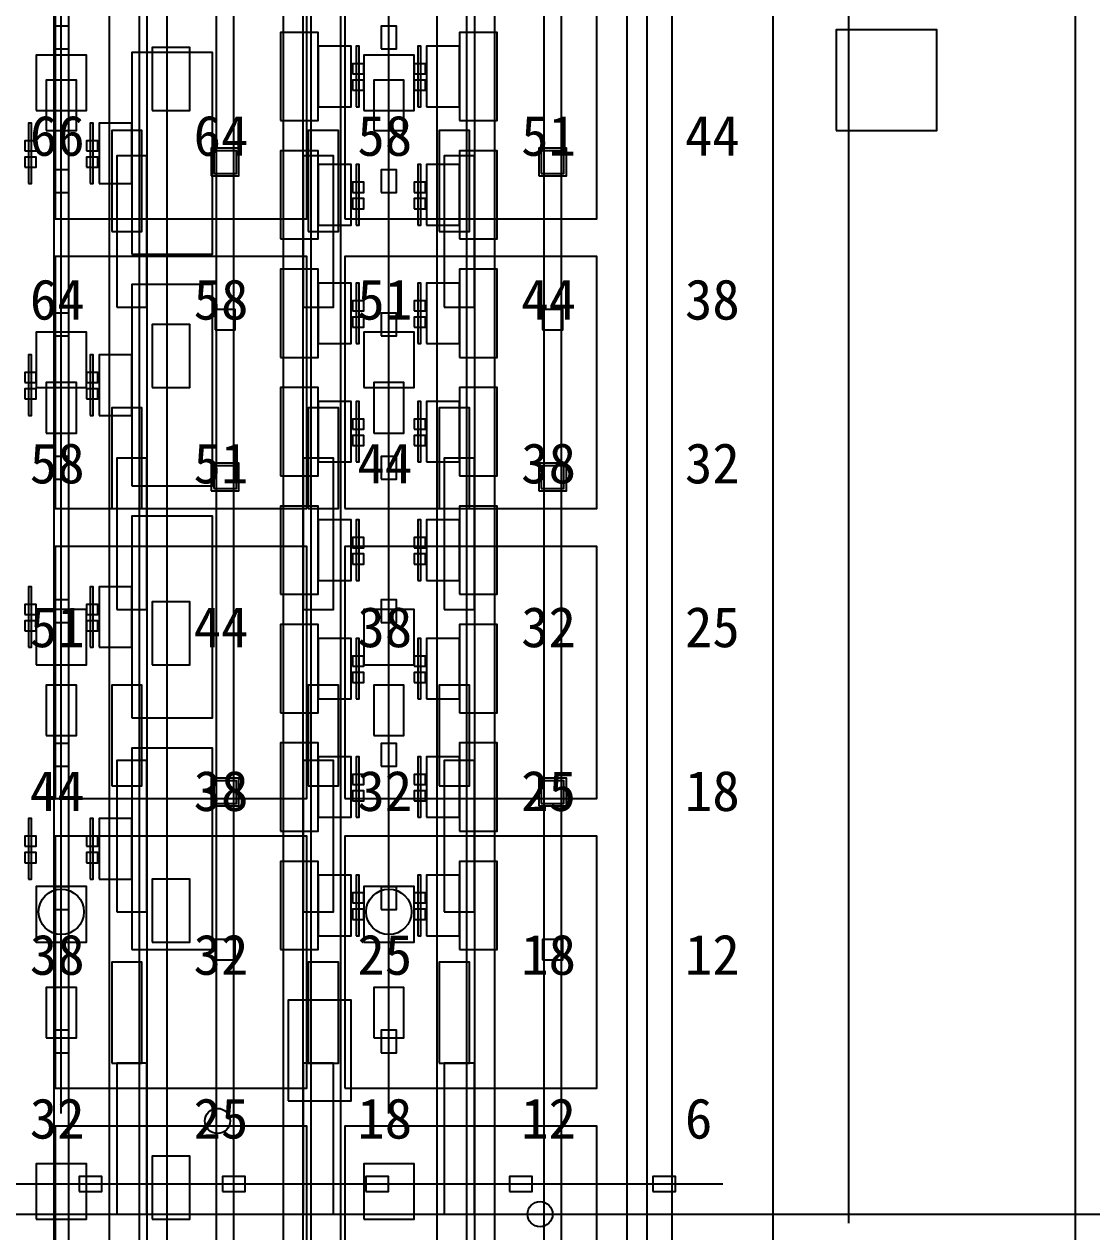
# Model space of a CAD drawing. Header units: metres. Extents: x -1640 to 1560, y -268 to 2338.
# Drawn here: x -87.22 to -44.85, y 1645.3 to 1693.22 of the extents above; entities that cross this region are included whole.
import ezdxf

# ---------------------------------------------------------------- set-up
doc = ezdxf.new("R2010")
doc.units = ezdxf.units.M
for name, color, linetype in [('1F_CHL', 4, 'Continuous'), ('1F_EHS_EXTINGUISHER_HYDRANT_CABINET_CONCEPT', 1, 'Continuous'), ('1F_PUMP', 2, 'Continuous'), ('1F_SCR', 3, 'Continuous'), ('1F_STRUCT_COLUMN', 8, 'Continuous'), ('1F_ZONE', 3, 'Continuous'), ('2F_CSF_LATERAL_RACK_CONCEPT', 9, 'Continuous'), ('2F_RFG', 5, 'Continuous'), ('2F_STRUCT_COLUMN', 8, 'Continuous'), ('2F_VMB', 6, 'Continuous'), ('2F_ZONE', 3, 'Continuous'), ('3F_CLEANROOM_OVERHEAD_PIPE_DUCT_CONCEPT', 9, 'Continuous'), ('3F_EHS_EGRESS_DIST_M', 2, 'Continuous'), ('3F_EHS_EXTINGUISHER_HYDRANT_CABINET_CONCEPT', 1, 'Continuous'), ('3F_EHS_GAS_DETECTOR', 6, 'Continuous'), ('3F_FOUP', 5, 'Continuous'), ('3F_IMP', 1, 'Continuous'), ('3F_METRO', 2, 'Continuous'), ('3F_OHT', 9, 'Continuous'), ('3F_OHTV', 1, 'Continuous'), ('3F_STK', 3, 'Continuous'), ('3F_STRUCT_COLUMN', 8, 'Continuous'), ('3F_TBAR', 6, 'Continuous'), ('3F_ZONE', 3, 'Continuous'), ('4F_FFU', 1, 'Continuous'), ('4F_STRUCT_PLENUM_TRUSS_CONCEPT', 9, 'Continuous'), ('4F_ZONE', 3, 'Continuous'), ('5F_CHL', 4, 'Continuous'), ('5F_EHS_EXTINGUISHER_HYDRANT_CABINET_CONCEPT', 1, 'Continuous'), ('5F_PUMP', 2, 'Continuous'), ('5F_SCR', 3, 'Continuous'), ('5F_STRUCT_COLUMN', 8, 'Continuous'), ('5F_ZONE', 3, 'Continuous'), ('6F_CSF_LATERAL_RACK_CONCEPT', 9, 'Continuous'), ('6F_RFG', 5, 'Continuous'), ('6F_STRUCT_COLUMN', 8, 'Continuous'), ('6F_VMB', 6, 'Continuous'), ('6F_ZONE', 3, 'Continuous'), ('7F_CLEANROOM_OVERHEAD_PIPE_DUCT_CONCEPT', 9, 'Continuous'), ('7F_EHS_EGRESS_DIST_M', 2, 'Continuous'), ('7F_EHS_EXTINGUISHER_HYDRANT_CABINET_CONCEPT', 1, 'Continuous'), ('7F_EHS_GAS_DETECTOR', 6, 'Continuous'), ('7F_FOUP', 5, 'Continuous'), ('7F_IMP', 1, 'Continuous'), ('7F_METRO', 2, 'Continuous'), ('7F_OHT', 9, 'Continuous'), ('7F_OHTV', 1, 'Continuous'), ('7F_STK', 3, 'Continuous'), ('7F_STRUCT_COLUMN', 8, 'Continuous'), ('7F_TBAR', 6, 'Continuous'), ('7F_ZONE', 3, 'Continuous'), ('8F_FFU', 1, 'Continuous'), ('8F_STRUCT_PLENUM_TRUSS_CONCEPT', 9, 'Continuous'), ('8F_ZONE', 3, 'Continuous'), ('_SUPPORT', 4, 'Continuous'), ('EHS_TREATED_EXHAUST', 30, 'Continuous'), ('UTIL_CHEM_CONCEPT', 6, 'Continuous'), ('UTIL_CHW.S_CONCEPT', 1, 'Continuous'), ('UTIL_GAS.BULK_CONCEPT', 2, 'Continuous'), ('UTIL_PCW.R_CONCEPT', 1, 'Continuous'), ('UTIL_PCW.S_CONCEPT', 6, 'Continuous')]:
    doc.layers.add(name, color=color, linetype=linetype)

msp = doc.modelspace()

# ---------------------------------------------------------------- linework, layer by layer
at = {"layer": '1F_CHL'}
for points in [[(-82.15, 1689.8), (-80.65, 1689.8), (-80.65, 1692.3), (-82.15, 1692.3)], [(-82.15, 1678.8), (-80.65, 1678.8), (-80.65, 1681.3), (-82.15, 1681.3)], [(-82.15, 1667.8), (-80.65, 1667.8), (-80.65, 1670.3), (-82.15, 1670.3)], [(-82.15, 1656.8), (-80.65, 1656.8), (-80.65, 1659.3), (-82.15, 1659.3)], [(-82.15, 1645.8), (-80.65, 1645.8), (-80.65, 1648.3), (-82.15, 1648.3)]]:
    msp.add_lwpolyline(points, close=True, dxfattribs=at)
at = {"layer": '1F_EHS_EXTINGUISHER_HYDRANT_CABINET_CONCEPT'}
msp.add_circle((-66.75, 1646), 0.5, dxfattribs=at)
at = {"layer": '1F_PUMP'}
for points in [[(-83.75, 1685), (-82.55, 1685), (-82.55, 1689), (-83.75, 1689)], [(-75.95, 1685), (-74.75, 1685), (-74.75, 1689), (-75.95, 1689)], [(-70.75, 1685), (-69.55, 1685), (-69.55, 1689), (-70.75, 1689)], [(-83.75, 1674), (-82.55, 1674), (-82.55, 1678), (-83.75, 1678)], [(-75.95, 1674), (-74.75, 1674), (-74.75, 1678), (-75.95, 1678)], [(-70.75, 1674), (-69.55, 1674), (-69.55, 1678), (-70.75, 1678)], [(-83.75, 1663), (-82.55, 1663), (-82.55, 1667), (-83.75, 1667)], [(-75.95, 1663), (-74.75, 1663), (-74.75, 1667), (-75.95, 1667)], [(-70.75, 1663), (-69.55, 1663), (-69.55, 1667), (-70.75, 1667)], [(-83.75, 1652), (-82.55, 1652), (-82.55, 1656), (-83.75, 1656)], [(-75.95, 1652), (-74.75, 1652), (-74.75, 1656), (-75.95, 1656)], [(-70.75, 1652), (-69.55, 1652), (-69.55, 1656), (-70.75, 1656)]]:
    msp.add_lwpolyline(points, close=True, dxfattribs=at)
at = {"layer": '1F_SCR'}
for points in [[(-86.75, 1689.8), (-84.75, 1689.8), (-84.75, 1692), (-86.75, 1692)], [(-73.75, 1689.8), (-71.75, 1689.8), (-71.75, 1692), (-73.75, 1692)], [(-86.75, 1678.8), (-84.75, 1678.8), (-84.75, 1681), (-86.75, 1681)], [(-73.75, 1678.8), (-71.75, 1678.8), (-71.75, 1681), (-73.75, 1681)], [(-86.75, 1667.8), (-84.75, 1667.8), (-84.75, 1670), (-86.75, 1670)], [(-73.75, 1667.8), (-71.75, 1667.8), (-71.75, 1670), (-73.75, 1670)], [(-86.75, 1656.8), (-84.75, 1656.8), (-84.75, 1659), (-86.75, 1659)], [(-73.75, 1656.8), (-71.75, 1656.8), (-71.75, 1659), (-73.75, 1659)], [(-86.75, 1645.8), (-84.75, 1645.8), (-84.75, 1648), (-86.75, 1648)], [(-73.75, 1645.8), (-71.75, 1645.8), (-71.75, 1648), (-73.75, 1648)]]:
    msp.add_lwpolyline(points, close=True, dxfattribs=at)
at = {"layer": '1F_STRUCT_COLUMN'}
for points in [[(-79.8, 1687.2), (-78.7, 1687.2), (-78.7, 1688.3), (-79.8, 1688.3)], [(-66.8, 1687.2), (-65.7, 1687.2), (-65.7, 1688.3), (-66.8, 1688.3)], [(-79.8, 1674.7), (-78.7, 1674.7), (-78.7, 1675.8), (-79.8, 1675.8)], [(-66.8, 1674.7), (-65.7, 1674.7), (-65.7, 1675.8), (-66.8, 1675.8)], [(-79.8, 1662.2), (-78.7, 1662.2), (-78.7, 1663.3), (-79.8, 1663.3)], [(-66.8, 1662.2), (-65.7, 1662.2), (-65.7, 1663.3), (-66.8, 1663.3)]]:
    msp.add_lwpolyline(points, close=True, dxfattribs=at)
at = {"layer": '1F_ZONE'}
msp.add_lwpolyline([(-283, 1569), (-57.5, 1569), (-57.5, 1723), (-283, 1723)], close=True, dxfattribs=at)
at = {"layer": '2F_CSF_LATERAL_RACK_CONCEPT'}
for points in [[(-82.35, 1573), (-81.55, 1573), (-81.55, 1719), (-82.35, 1719)], [(-76.95, 1573), (-76.15, 1573), (-76.15, 1719), (-76.95, 1719)], [(-69.35, 1573), (-68.55, 1573), (-68.55, 1719), (-69.35, 1719)]]:
    msp.add_lwpolyline(points, close=True, dxfattribs=at)
at = {"layer": '2F_RFG'}
for points in [[(-83.55, 1682), (-82.35, 1682), (-82.35, 1688), (-83.55, 1688)], [(-76.15, 1682), (-74.95, 1682), (-74.95, 1688), (-76.15, 1688)], [(-70.55, 1682), (-69.35, 1682), (-69.35, 1688), (-70.55, 1688)], [(-83.55, 1670), (-82.35, 1670), (-82.35, 1676), (-83.55, 1676)], [(-76.15, 1670), (-74.95, 1670), (-74.95, 1676), (-76.15, 1676)], [(-70.55, 1670), (-69.35, 1670), (-69.35, 1676), (-70.55, 1676)], [(-83.55, 1658), (-82.35, 1658), (-82.35, 1664), (-83.55, 1664)], [(-76.15, 1658), (-74.95, 1658), (-74.95, 1664), (-76.15, 1664)], [(-70.55, 1658), (-69.35, 1658), (-69.35, 1664), (-70.55, 1664)], [(-83.55, 1646), (-82.35, 1646), (-82.35, 1652), (-83.55, 1652)], [(-76.15, 1646), (-74.95, 1646), (-74.95, 1652), (-76.15, 1652)], [(-70.55, 1646), (-69.35, 1646), (-69.35, 1652), (-70.55, 1652)]]:
    msp.add_lwpolyline(points, close=True, dxfattribs=at)
at = {"layer": '2F_STRUCT_COLUMN'}
for points in [[(-79.7, 1687.3), (-78.8, 1687.3), (-78.8, 1688.2), (-79.7, 1688.2)], [(-66.7, 1687.3), (-65.8, 1687.3), (-65.8, 1688.2), (-66.7, 1688.2)], [(-79.7, 1674.8), (-78.8, 1674.8), (-78.8, 1675.7), (-79.7, 1675.7)], [(-66.7, 1674.8), (-65.8, 1674.8), (-65.8, 1675.7), (-66.7, 1675.7)], [(-79.7, 1662.3), (-78.8, 1662.3), (-78.8, 1663.2), (-79.7, 1663.2)], [(-66.7, 1662.3), (-65.8, 1662.3), (-65.8, 1663.2), (-66.7, 1663.2)]]:
    msp.add_lwpolyline(points, close=True, dxfattribs=at)
at = {"layer": '2F_VMB'}
for points in [[(-86.35, 1689), (-85.15, 1689), (-85.15, 1691), (-86.35, 1691)], [(-73.35, 1689), (-72.15, 1689), (-72.15, 1691), (-73.35, 1691)], [(-86.35, 1677), (-85.15, 1677), (-85.15, 1679), (-86.35, 1679)], [(-73.35, 1677), (-72.15, 1677), (-72.15, 1679), (-73.35, 1679)], [(-86.35, 1665), (-85.15, 1665), (-85.15, 1667), (-86.35, 1667)], [(-73.35, 1665), (-72.15, 1665), (-72.15, 1667), (-73.35, 1667)], [(-86.35, 1653), (-85.15, 1653), (-85.15, 1655), (-86.35, 1655)], [(-73.35, 1653), (-72.15, 1653), (-72.15, 1655), (-73.35, 1655)]]:
    msp.add_lwpolyline(points, close=True, dxfattribs=at)
at = {"layer": '2F_ZONE'}
msp.add_lwpolyline([(-283, 1569), (-57.5, 1569), (-57.5, 1723), (-283, 1723)], close=True, dxfattribs=at)
at = {"layer": '3F_CLEANROOM_OVERHEAD_PIPE_DUCT_CONCEPT'}
for points in [[(-83.85, 1572), (-82.65, 1572), (-82.65, 1720), (-83.85, 1720)], [(-75.85, 1572), (-74.65, 1572), (-74.65, 1720), (-75.85, 1720)], [(-70.85, 1572), (-69.65, 1572), (-69.65, 1720), (-70.85, 1720)]]:
    msp.add_lwpolyline(points, close=True, dxfattribs=at)
at = {"layer": '3F_EHS_EXTINGUISHER_HYDRANT_CABINET_CONCEPT'}
msp.add_circle((-79.55, 1649.7), 0.5, dxfattribs=at)
at = {"layer": '3F_EHS_GAS_DETECTOR'}
for centre in [(-85.75, 1658), (-72.75, 1658)]:
    msp.add_circle(centre, 0.9, dxfattribs=at)
at = {"layer": '3F_FOUP'}
for points in [[(-74.2, 1691.25), (-73.75, 1691.25), (-73.75, 1691.65), (-74.2, 1691.65)], [(-71.75, 1691.25), (-71.3, 1691.25), (-71.3, 1691.65), (-71.75, 1691.65)], [(-74.2, 1690.6), (-73.75, 1690.6), (-73.75, 1691), (-74.2, 1691)], [(-71.75, 1690.6), (-71.3, 1690.6), (-71.3, 1691), (-71.75, 1691)], [(-87.2, 1688.2), (-86.75, 1688.2), (-86.75, 1688.6), (-87.2, 1688.6)], [(-84.75, 1688.2), (-84.3, 1688.2), (-84.3, 1688.6), (-84.75, 1688.6)], [(-87.2, 1687.55), (-86.75, 1687.55), (-86.75, 1687.95), (-87.2, 1687.95)], [(-84.75, 1687.55), (-84.3, 1687.55), (-84.3, 1687.95), (-84.75, 1687.95)], [(-74.2, 1686.55), (-73.75, 1686.55), (-73.75, 1686.95), (-74.2, 1686.95)], [(-71.75, 1686.55), (-71.3, 1686.55), (-71.3, 1686.95), (-71.75, 1686.95)], [(-74.2, 1685.9), (-73.75, 1685.9), (-73.75, 1686.3), (-74.2, 1686.3)], [(-71.75, 1685.9), (-71.3, 1685.9), (-71.3, 1686.3), (-71.75, 1686.3)], [(-74.2, 1681.85), (-73.75, 1681.85), (-73.75, 1682.25), (-74.2, 1682.25)], [(-71.75, 1681.85), (-71.3, 1681.85), (-71.3, 1682.25), (-71.75, 1682.25)], [(-74.2, 1681.2), (-73.75, 1681.2), (-73.75, 1681.6), (-74.2, 1681.6)], [(-71.75, 1681.2), (-71.3, 1681.2), (-71.3, 1681.6), (-71.75, 1681.6)], [(-87.2, 1679), (-86.75, 1679), (-86.75, 1679.4), (-87.2, 1679.4)], [(-84.75, 1679), (-84.3, 1679), (-84.3, 1679.4), (-84.75, 1679.4)], [(-87.2, 1678.35), (-86.75, 1678.35), (-86.75, 1678.75), (-87.2, 1678.75)], [(-84.75, 1678.35), (-84.3, 1678.35), (-84.3, 1678.75), (-84.75, 1678.75)], [(-74.2, 1677.15), (-73.75, 1677.15), (-73.75, 1677.55), (-74.2, 1677.55)], [(-71.75, 1677.15), (-71.3, 1677.15), (-71.3, 1677.55), (-71.75, 1677.55)], [(-74.2, 1676.5), (-73.75, 1676.5), (-73.75, 1676.9), (-74.2, 1676.9)], [(-71.75, 1676.5), (-71.3, 1676.5), (-71.3, 1676.9), (-71.75, 1676.9)], [(-74.2, 1672.45), (-73.75, 1672.45), (-73.75, 1672.85), (-74.2, 1672.85)], [(-71.75, 1672.45), (-71.3, 1672.45), (-71.3, 1672.85), (-71.75, 1672.85)], [(-74.2, 1671.8), (-73.75, 1671.8), (-73.75, 1672.2), (-74.2, 1672.2)], [(-71.75, 1671.8), (-71.3, 1671.8), (-71.3, 1672.2), (-71.75, 1672.2)], [(-87.2, 1669.8), (-86.75, 1669.8), (-86.75, 1670.2), (-87.2, 1670.2)], [(-84.75, 1669.8), (-84.3, 1669.8), (-84.3, 1670.2), (-84.75, 1670.2)], [(-87.2, 1669.15), (-86.75, 1669.15), (-86.75, 1669.55), (-87.2, 1669.55)], [(-84.75, 1669.15), (-84.3, 1669.15), (-84.3, 1669.55), (-84.75, 1669.55)], [(-74.2, 1667.75), (-73.75, 1667.75), (-73.75, 1668.15), (-74.2, 1668.15)], [(-71.75, 1667.75), (-71.3, 1667.75), (-71.3, 1668.15), (-71.75, 1668.15)], [(-74.2, 1667.1), (-73.75, 1667.1), (-73.75, 1667.5), (-74.2, 1667.5)], [(-71.75, 1667.1), (-71.3, 1667.1), (-71.3, 1667.5), (-71.75, 1667.5)], [(-74.2, 1663.05), (-73.75, 1663.05), (-73.75, 1663.45), (-74.2, 1663.45)], [(-71.75, 1663.05), (-71.3, 1663.05), (-71.3, 1663.45), (-71.75, 1663.45)], [(-74.2, 1662.4), (-73.75, 1662.4), (-73.75, 1662.8), (-74.2, 1662.8)], [(-71.75, 1662.4), (-71.3, 1662.4), (-71.3, 1662.8), (-71.75, 1662.8)], [(-87.2, 1660.6), (-86.75, 1660.6), (-86.75, 1661), (-87.2, 1661)], [(-84.75, 1660.6), (-84.3, 1660.6), (-84.3, 1661), (-84.75, 1661)], [(-87.2, 1659.95), (-86.75, 1659.95), (-86.75, 1660.35), (-87.2, 1660.35)], [(-84.75, 1659.95), (-84.3, 1659.95), (-84.3, 1660.35), (-84.75, 1660.35)], [(-74.2, 1658.35), (-73.75, 1658.35), (-73.75, 1658.75), (-74.2, 1658.75)], [(-71.75, 1658.35), (-71.3, 1658.35), (-71.3, 1658.75), (-71.75, 1658.75)], [(-74.2, 1657.7), (-73.75, 1657.7), (-73.75, 1658.1), (-74.2, 1658.1)], [(-71.75, 1657.7), (-71.3, 1657.7), (-71.3, 1658.1), (-71.75, 1658.1)]]:
    msp.add_lwpolyline(points, close=True, dxfattribs=at)
at = {"layer": '3F_IMP'}
for points in [[(-82.95, 1684.1), (-79.75, 1684.1), (-79.75, 1692.1), (-82.95, 1692.1)], [(-84.25, 1686.9), (-82.95, 1686.9), (-82.95, 1689.3), (-84.25, 1689.3)], [(-82.95, 1674.9), (-79.75, 1674.9), (-79.75, 1682.9), (-82.95, 1682.9)], [(-84.25, 1677.7), (-82.95, 1677.7), (-82.95, 1680.1), (-84.25, 1680.1)], [(-82.95, 1665.7), (-79.75, 1665.7), (-79.75, 1673.7), (-82.95, 1673.7)], [(-84.25, 1668.5), (-82.95, 1668.5), (-82.95, 1670.9), (-84.25, 1670.9)], [(-82.95, 1656.5), (-79.75, 1656.5), (-79.75, 1664.5), (-82.95, 1664.5)], [(-84.25, 1659.3), (-82.95, 1659.3), (-82.95, 1661.7), (-84.25, 1661.7)]]:
    msp.add_lwpolyline(points, close=True, dxfattribs=at)
at = {"layer": '3F_METRO'}
for points in [[(-77.05, 1689.4), (-75.55, 1689.4), (-75.55, 1692.9), (-77.05, 1692.9)], [(-69.95, 1689.4), (-68.45, 1689.4), (-68.45, 1692.9), (-69.95, 1692.9)], [(-75.55, 1689.95), (-74.25, 1689.95), (-74.25, 1692.35), (-75.55, 1692.35)], [(-71.25, 1689.95), (-69.95, 1689.95), (-69.95, 1692.35), (-71.25, 1692.35)], [(-77.05, 1684.7), (-75.55, 1684.7), (-75.55, 1688.2), (-77.05, 1688.2)], [(-69.95, 1684.7), (-68.45, 1684.7), (-68.45, 1688.2), (-69.95, 1688.2)], [(-75.55, 1685.25), (-74.25, 1685.25), (-74.25, 1687.65), (-75.55, 1687.65)], [(-71.25, 1685.25), (-69.95, 1685.25), (-69.95, 1687.65), (-71.25, 1687.65)], [(-77.05, 1680), (-75.55, 1680), (-75.55, 1683.5), (-77.05, 1683.5)], [(-69.95, 1680), (-68.45, 1680), (-68.45, 1683.5), (-69.95, 1683.5)], [(-75.55, 1680.55), (-74.25, 1680.55), (-74.25, 1682.95), (-75.55, 1682.95)], [(-71.25, 1680.55), (-69.95, 1680.55), (-69.95, 1682.95), (-71.25, 1682.95)], [(-77.05, 1675.3), (-75.55, 1675.3), (-75.55, 1678.8), (-77.05, 1678.8)], [(-69.95, 1675.3), (-68.45, 1675.3), (-68.45, 1678.8), (-69.95, 1678.8)], [(-75.55, 1675.85), (-74.25, 1675.85), (-74.25, 1678.25), (-75.55, 1678.25)], [(-71.25, 1675.85), (-69.95, 1675.85), (-69.95, 1678.25), (-71.25, 1678.25)], [(-77.05, 1670.6), (-75.55, 1670.6), (-75.55, 1674.1), (-77.05, 1674.1)], [(-69.95, 1670.6), (-68.45, 1670.6), (-68.45, 1674.1), (-69.95, 1674.1)], [(-75.55, 1671.15), (-74.25, 1671.15), (-74.25, 1673.55), (-75.55, 1673.55)], [(-71.25, 1671.15), (-69.95, 1671.15), (-69.95, 1673.55), (-71.25, 1673.55)], [(-77.05, 1665.9), (-75.55, 1665.9), (-75.55, 1669.4), (-77.05, 1669.4)], [(-69.95, 1665.9), (-68.45, 1665.9), (-68.45, 1669.4), (-69.95, 1669.4)], [(-75.55, 1666.45), (-74.25, 1666.45), (-74.25, 1668.85), (-75.55, 1668.85)], [(-71.25, 1666.45), (-69.95, 1666.45), (-69.95, 1668.85), (-71.25, 1668.85)], [(-77.05, 1661.2), (-75.55, 1661.2), (-75.55, 1664.7), (-77.05, 1664.7)], [(-69.95, 1661.2), (-68.45, 1661.2), (-68.45, 1664.7), (-69.95, 1664.7)], [(-75.55, 1661.75), (-74.25, 1661.75), (-74.25, 1664.15), (-75.55, 1664.15)], [(-71.25, 1661.75), (-69.95, 1661.75), (-69.95, 1664.15), (-71.25, 1664.15)], [(-77.05, 1656.5), (-75.55, 1656.5), (-75.55, 1660), (-77.05, 1660)], [(-69.95, 1656.5), (-68.45, 1656.5), (-68.45, 1660), (-69.95, 1660)], [(-75.55, 1657.05), (-74.25, 1657.05), (-74.25, 1659.45), (-75.55, 1659.45)], [(-71.25, 1657.05), (-69.95, 1657.05), (-69.95, 1659.45), (-71.25, 1659.45)]]:
    msp.add_lwpolyline(points, close=True, dxfattribs=at)
at = {"layer": '3F_OHT'}
for p, q in [((-85.75, 1650), (-85.75, 1720)), ((-72.75, 1650), (-72.75, 1720)), ((-281, 1647.2), (-59.5, 1647.2))]:
    msp.add_line(p, q, dxfattribs=at)
at = {"layer": '3F_OHTV'}
for points in [[(-86.05, 1692.25), (-85.45, 1692.25), (-85.45, 1693.15), (-86.05, 1693.15)], [(-73.05, 1692.25), (-72.45, 1692.25), (-72.45, 1693.15), (-73.05, 1693.15)], [(-86.05, 1686.55), (-85.45, 1686.55), (-85.45, 1687.45), (-86.05, 1687.45)], [(-73.05, 1686.55), (-72.45, 1686.55), (-72.45, 1687.45), (-73.05, 1687.45)], [(-86.05, 1680.86), (-85.45, 1680.86), (-85.45, 1681.76), (-86.05, 1681.76)], [(-73.05, 1680.86), (-72.45, 1680.86), (-72.45, 1681.76), (-73.05, 1681.76)], [(-86.05, 1675.17), (-85.45, 1675.17), (-85.45, 1676.07), (-86.05, 1676.07)], [(-73.05, 1675.17), (-72.45, 1675.17), (-72.45, 1676.07), (-73.05, 1676.07)], [(-86.05, 1669.48), (-85.45, 1669.48), (-85.45, 1670.38), (-86.05, 1670.38)], [(-73.05, 1669.48), (-72.45, 1669.48), (-72.45, 1670.38), (-73.05, 1670.38)], [(-86.05, 1663.78), (-85.45, 1663.78), (-85.45, 1664.68), (-86.05, 1664.68)], [(-73.05, 1663.78), (-72.45, 1663.78), (-72.45, 1664.68), (-73.05, 1664.68)], [(-86.05, 1658.09), (-85.45, 1658.09), (-85.45, 1658.99), (-86.05, 1658.99)], [(-73.05, 1658.09), (-72.45, 1658.09), (-72.45, 1658.99), (-73.05, 1658.99)], [(-86.05, 1652.4), (-85.45, 1652.4), (-85.45, 1653.3), (-86.05, 1653.3)], [(-73.05, 1652.4), (-72.45, 1652.4), (-72.45, 1653.3), (-73.05, 1653.3)], [(-85.04, 1646.9), (-84.14, 1646.9), (-84.14, 1647.5), (-85.04, 1647.5)], [(-79.35, 1646.9), (-78.45, 1646.9), (-78.45, 1647.5), (-79.35, 1647.5)], [(-73.66, 1646.9), (-72.76, 1646.9), (-72.76, 1647.5), (-73.66, 1647.5)], [(-67.96, 1646.9), (-67.06, 1646.9), (-67.06, 1647.5), (-67.96, 1647.5)], [(-62.27, 1646.9), (-61.37, 1646.9), (-61.37, 1647.5), (-62.27, 1647.5)]]:
    msp.add_lwpolyline(points, close=True, dxfattribs=at)
at = {"layer": '3F_STK'}
msp.add_lwpolyline([(-76.75, 1650.5), (-74.25, 1650.5), (-74.25, 1654.5), (-76.75, 1654.5)], close=True, dxfattribs=at)
at = {"layer": '3F_STRUCT_COLUMN'}
for points in [[(-79.65, 1681.1), (-78.85, 1681.1), (-78.85, 1681.9), (-79.65, 1681.9)], [(-66.65, 1681.1), (-65.85, 1681.1), (-65.85, 1681.9), (-66.65, 1681.9)], [(-79.65, 1656.1), (-78.85, 1656.1), (-78.85, 1656.9), (-79.65, 1656.9)], [(-66.65, 1656.1), (-65.85, 1656.1), (-65.85, 1656.9), (-66.65, 1656.9)]]:
    msp.add_lwpolyline(points, close=True, dxfattribs=at)
at = {"layer": '3F_TBAR'}
for points in [[(-74.05, 1689.95), (-73.93, 1689.95), (-73.93, 1692.35), (-74.05, 1692.35)], [(-71.6, 1689.95), (-71.48, 1689.95), (-71.48, 1692.35), (-71.6, 1692.35)], [(-87.05, 1686.9), (-86.93, 1686.9), (-86.93, 1689.3), (-87.05, 1689.3)], [(-84.6, 1686.9), (-84.48, 1686.9), (-84.48, 1689.3), (-84.6, 1689.3)], [(-74.05, 1685.25), (-73.93, 1685.25), (-73.93, 1687.65), (-74.05, 1687.65)], [(-71.6, 1685.25), (-71.48, 1685.25), (-71.48, 1687.65), (-71.6, 1687.65)], [(-74.05, 1680.55), (-73.93, 1680.55), (-73.93, 1682.95), (-74.05, 1682.95)], [(-71.6, 1680.55), (-71.48, 1680.55), (-71.48, 1682.95), (-71.6, 1682.95)], [(-87.05, 1677.7), (-86.93, 1677.7), (-86.93, 1680.1), (-87.05, 1680.1)], [(-84.6, 1677.7), (-84.48, 1677.7), (-84.48, 1680.1), (-84.6, 1680.1)], [(-74.05, 1675.85), (-73.93, 1675.85), (-73.93, 1678.25), (-74.05, 1678.25)], [(-71.6, 1675.85), (-71.48, 1675.85), (-71.48, 1678.25), (-71.6, 1678.25)], [(-74.05, 1671.15), (-73.93, 1671.15), (-73.93, 1673.55), (-74.05, 1673.55)], [(-71.6, 1671.15), (-71.48, 1671.15), (-71.48, 1673.55), (-71.6, 1673.55)], [(-87.05, 1668.5), (-86.93, 1668.5), (-86.93, 1670.9), (-87.05, 1670.9)], [(-84.6, 1668.5), (-84.48, 1668.5), (-84.48, 1670.9), (-84.6, 1670.9)], [(-74.05, 1666.45), (-73.93, 1666.45), (-73.93, 1668.85), (-74.05, 1668.85)], [(-71.6, 1666.45), (-71.48, 1666.45), (-71.48, 1668.85), (-71.6, 1668.85)], [(-74.05, 1661.75), (-73.93, 1661.75), (-73.93, 1664.15), (-74.05, 1664.15)], [(-71.6, 1661.75), (-71.48, 1661.75), (-71.48, 1664.15), (-71.6, 1664.15)], [(-87.05, 1659.3), (-86.93, 1659.3), (-86.93, 1661.7), (-87.05, 1661.7)], [(-84.6, 1659.3), (-84.48, 1659.3), (-84.48, 1661.7), (-84.6, 1661.7)], [(-74.05, 1657.05), (-73.93, 1657.05), (-73.93, 1659.45), (-74.05, 1659.45)], [(-71.6, 1657.05), (-71.48, 1657.05), (-71.48, 1659.45), (-71.6, 1659.45)]]:
    msp.add_lwpolyline(points, close=True, dxfattribs=at)
at = {"layer": '3F_ZONE'}
msp.add_lwpolyline([(-283, 1569), (-57.5, 1569), (-57.5, 1723), (-283, 1723)], close=True, dxfattribs=at)
at = {"layer": '4F_FFU'}
for points in [[(-86, 1685.5), (-76, 1685.5), (-76, 1695.5), (-86, 1695.5)], [(-74.5, 1685.5), (-64.5, 1685.5), (-64.5, 1695.5), (-74.5, 1695.5)], [(-86, 1674), (-76, 1674), (-76, 1684), (-86, 1684)], [(-74.5, 1674), (-64.5, 1674), (-64.5, 1684), (-74.5, 1684)], [(-86, 1662.5), (-76, 1662.5), (-76, 1672.5), (-86, 1672.5)], [(-74.5, 1662.5), (-64.5, 1662.5), (-64.5, 1672.5), (-74.5, 1672.5)], [(-86, 1651), (-76, 1651), (-76, 1661), (-86, 1661)], [(-74.5, 1651), (-64.5, 1651), (-64.5, 1661), (-74.5, 1661)], [(-86, 1639.5), (-76, 1639.5), (-76, 1649.5), (-86, 1649.5)], [(-74.5, 1639.5), (-64.5, 1639.5), (-64.5, 1649.5), (-74.5, 1649.5)]]:
    msp.add_lwpolyline(points, close=True, dxfattribs=at)
at = {"layer": '4F_STRUCT_PLENUM_TRUSS_CONCEPT'}
for points in [[(-79.6, 1569), (-78.9, 1569), (-78.9, 1723), (-79.6, 1723)], [(-66.6, 1569), (-65.9, 1569), (-65.9, 1723), (-66.6, 1723)]]:
    msp.add_lwpolyline(points, close=True, dxfattribs=at)
at = {"layer": '4F_ZONE'}
msp.add_lwpolyline([(-283, 1569), (-57.5, 1569), (-57.5, 1723), (-283, 1723)], close=True, dxfattribs=at)
at = {"layer": '5F_CHL'}
for points in [[(-82.15, 1689.8), (-80.65, 1689.8), (-80.65, 1692.3), (-82.15, 1692.3)], [(-82.15, 1678.8), (-80.65, 1678.8), (-80.65, 1681.3), (-82.15, 1681.3)], [(-82.15, 1667.8), (-80.65, 1667.8), (-80.65, 1670.3), (-82.15, 1670.3)], [(-82.15, 1656.8), (-80.65, 1656.8), (-80.65, 1659.3), (-82.15, 1659.3)], [(-82.15, 1645.8), (-80.65, 1645.8), (-80.65, 1648.3), (-82.15, 1648.3)]]:
    msp.add_lwpolyline(points, close=True, dxfattribs=at)
at = {"layer": '5F_EHS_EXTINGUISHER_HYDRANT_CABINET_CONCEPT'}
msp.add_circle((-66.75, 1646), 0.5, dxfattribs=at)
at = {"layer": '5F_PUMP'}
for points in [[(-83.75, 1685), (-82.55, 1685), (-82.55, 1689), (-83.75, 1689)], [(-75.95, 1685), (-74.75, 1685), (-74.75, 1689), (-75.95, 1689)], [(-70.75, 1685), (-69.55, 1685), (-69.55, 1689), (-70.75, 1689)], [(-83.75, 1674), (-82.55, 1674), (-82.55, 1678), (-83.75, 1678)], [(-75.95, 1674), (-74.75, 1674), (-74.75, 1678), (-75.95, 1678)], [(-70.75, 1674), (-69.55, 1674), (-69.55, 1678), (-70.75, 1678)], [(-83.75, 1663), (-82.55, 1663), (-82.55, 1667), (-83.75, 1667)], [(-75.95, 1663), (-74.75, 1663), (-74.75, 1667), (-75.95, 1667)], [(-70.75, 1663), (-69.55, 1663), (-69.55, 1667), (-70.75, 1667)], [(-83.75, 1652), (-82.55, 1652), (-82.55, 1656), (-83.75, 1656)], [(-75.95, 1652), (-74.75, 1652), (-74.75, 1656), (-75.95, 1656)], [(-70.75, 1652), (-69.55, 1652), (-69.55, 1656), (-70.75, 1656)]]:
    msp.add_lwpolyline(points, close=True, dxfattribs=at)
at = {"layer": '5F_SCR'}
for points in [[(-86.75, 1689.8), (-84.75, 1689.8), (-84.75, 1692), (-86.75, 1692)], [(-73.75, 1689.8), (-71.75, 1689.8), (-71.75, 1692), (-73.75, 1692)], [(-86.75, 1678.8), (-84.75, 1678.8), (-84.75, 1681), (-86.75, 1681)], [(-73.75, 1678.8), (-71.75, 1678.8), (-71.75, 1681), (-73.75, 1681)], [(-86.75, 1667.8), (-84.75, 1667.8), (-84.75, 1670), (-86.75, 1670)], [(-73.75, 1667.8), (-71.75, 1667.8), (-71.75, 1670), (-73.75, 1670)], [(-86.75, 1656.8), (-84.75, 1656.8), (-84.75, 1659), (-86.75, 1659)], [(-73.75, 1656.8), (-71.75, 1656.8), (-71.75, 1659), (-73.75, 1659)], [(-86.75, 1645.8), (-84.75, 1645.8), (-84.75, 1648), (-86.75, 1648)], [(-73.75, 1645.8), (-71.75, 1645.8), (-71.75, 1648), (-73.75, 1648)]]:
    msp.add_lwpolyline(points, close=True, dxfattribs=at)
at = {"layer": '5F_STRUCT_COLUMN'}
for points in [[(-79.8, 1687.2), (-78.7, 1687.2), (-78.7, 1688.3), (-79.8, 1688.3)], [(-66.8, 1687.2), (-65.7, 1687.2), (-65.7, 1688.3), (-66.8, 1688.3)], [(-79.8, 1674.7), (-78.7, 1674.7), (-78.7, 1675.8), (-79.8, 1675.8)], [(-66.8, 1674.7), (-65.7, 1674.7), (-65.7, 1675.8), (-66.8, 1675.8)], [(-79.8, 1662.2), (-78.7, 1662.2), (-78.7, 1663.3), (-79.8, 1663.3)], [(-66.8, 1662.2), (-65.7, 1662.2), (-65.7, 1663.3), (-66.8, 1663.3)]]:
    msp.add_lwpolyline(points, close=True, dxfattribs=at)
at = {"layer": '5F_ZONE'}
msp.add_lwpolyline([(-283, 1569), (-57.5, 1569), (-57.5, 1723), (-283, 1723)], close=True, dxfattribs=at)
at = {"layer": '6F_CSF_LATERAL_RACK_CONCEPT'}
for points in [[(-82.35, 1573), (-81.55, 1573), (-81.55, 1719), (-82.35, 1719)], [(-76.95, 1573), (-76.15, 1573), (-76.15, 1719), (-76.95, 1719)], [(-69.35, 1573), (-68.55, 1573), (-68.55, 1719), (-69.35, 1719)]]:
    msp.add_lwpolyline(points, close=True, dxfattribs=at)
at = {"layer": '6F_RFG'}
for points in [[(-83.55, 1682), (-82.35, 1682), (-82.35, 1688), (-83.55, 1688)], [(-76.15, 1682), (-74.95, 1682), (-74.95, 1688), (-76.15, 1688)], [(-70.55, 1682), (-69.35, 1682), (-69.35, 1688), (-70.55, 1688)], [(-83.55, 1670), (-82.35, 1670), (-82.35, 1676), (-83.55, 1676)], [(-76.15, 1670), (-74.95, 1670), (-74.95, 1676), (-76.15, 1676)], [(-70.55, 1670), (-69.35, 1670), (-69.35, 1676), (-70.55, 1676)], [(-83.55, 1658), (-82.35, 1658), (-82.35, 1664), (-83.55, 1664)], [(-76.15, 1658), (-74.95, 1658), (-74.95, 1664), (-76.15, 1664)], [(-70.55, 1658), (-69.35, 1658), (-69.35, 1664), (-70.55, 1664)], [(-83.55, 1646), (-82.35, 1646), (-82.35, 1652), (-83.55, 1652)], [(-76.15, 1646), (-74.95, 1646), (-74.95, 1652), (-76.15, 1652)], [(-70.55, 1646), (-69.35, 1646), (-69.35, 1652), (-70.55, 1652)]]:
    msp.add_lwpolyline(points, close=True, dxfattribs=at)
at = {"layer": '6F_STRUCT_COLUMN'}
for points in [[(-79.7, 1687.3), (-78.8, 1687.3), (-78.8, 1688.2), (-79.7, 1688.2)], [(-66.7, 1687.3), (-65.8, 1687.3), (-65.8, 1688.2), (-66.7, 1688.2)], [(-79.7, 1674.8), (-78.8, 1674.8), (-78.8, 1675.7), (-79.7, 1675.7)], [(-66.7, 1674.8), (-65.8, 1674.8), (-65.8, 1675.7), (-66.7, 1675.7)], [(-79.7, 1662.3), (-78.8, 1662.3), (-78.8, 1663.2), (-79.7, 1663.2)], [(-66.7, 1662.3), (-65.8, 1662.3), (-65.8, 1663.2), (-66.7, 1663.2)]]:
    msp.add_lwpolyline(points, close=True, dxfattribs=at)
at = {"layer": '6F_VMB'}
for points in [[(-86.35, 1689), (-85.15, 1689), (-85.15, 1691), (-86.35, 1691)], [(-73.35, 1689), (-72.15, 1689), (-72.15, 1691), (-73.35, 1691)], [(-86.35, 1677), (-85.15, 1677), (-85.15, 1679), (-86.35, 1679)], [(-73.35, 1677), (-72.15, 1677), (-72.15, 1679), (-73.35, 1679)], [(-86.35, 1665), (-85.15, 1665), (-85.15, 1667), (-86.35, 1667)], [(-73.35, 1665), (-72.15, 1665), (-72.15, 1667), (-73.35, 1667)], [(-86.35, 1653), (-85.15, 1653), (-85.15, 1655), (-86.35, 1655)], [(-73.35, 1653), (-72.15, 1653), (-72.15, 1655), (-73.35, 1655)]]:
    msp.add_lwpolyline(points, close=True, dxfattribs=at)
at = {"layer": '6F_ZONE'}
msp.add_lwpolyline([(-283, 1569), (-57.5, 1569), (-57.5, 1723), (-283, 1723)], close=True, dxfattribs=at)
at = {"layer": '7F_CLEANROOM_OVERHEAD_PIPE_DUCT_CONCEPT'}
for points in [[(-83.85, 1572), (-82.65, 1572), (-82.65, 1720), (-83.85, 1720)], [(-75.85, 1572), (-74.65, 1572), (-74.65, 1720), (-75.85, 1720)], [(-70.85, 1572), (-69.65, 1572), (-69.65, 1720), (-70.85, 1720)]]:
    msp.add_lwpolyline(points, close=True, dxfattribs=at)
at = {"layer": '7F_EHS_EXTINGUISHER_HYDRANT_CABINET_CONCEPT'}
msp.add_circle((-79.55, 1649.7), 0.5, dxfattribs=at)
at = {"layer": '7F_EHS_GAS_DETECTOR'}
for centre in [(-85.75, 1658), (-72.75, 1658)]:
    msp.add_circle(centre, 0.9, dxfattribs=at)
at = {"layer": '7F_FOUP'}
for points in [[(-74.2, 1691.25), (-73.75, 1691.25), (-73.75, 1691.65), (-74.2, 1691.65)], [(-71.75, 1691.25), (-71.3, 1691.25), (-71.3, 1691.65), (-71.75, 1691.65)], [(-74.2, 1690.6), (-73.75, 1690.6), (-73.75, 1691), (-74.2, 1691)], [(-71.75, 1690.6), (-71.3, 1690.6), (-71.3, 1691), (-71.75, 1691)], [(-87.2, 1688.2), (-86.75, 1688.2), (-86.75, 1688.6), (-87.2, 1688.6)], [(-84.75, 1688.2), (-84.3, 1688.2), (-84.3, 1688.6), (-84.75, 1688.6)], [(-87.2, 1687.55), (-86.75, 1687.55), (-86.75, 1687.95), (-87.2, 1687.95)], [(-84.75, 1687.55), (-84.3, 1687.55), (-84.3, 1687.95), (-84.75, 1687.95)], [(-74.2, 1686.55), (-73.75, 1686.55), (-73.75, 1686.95), (-74.2, 1686.95)], [(-71.75, 1686.55), (-71.3, 1686.55), (-71.3, 1686.95), (-71.75, 1686.95)], [(-74.2, 1685.9), (-73.75, 1685.9), (-73.75, 1686.3), (-74.2, 1686.3)], [(-71.75, 1685.9), (-71.3, 1685.9), (-71.3, 1686.3), (-71.75, 1686.3)], [(-74.2, 1681.85), (-73.75, 1681.85), (-73.75, 1682.25), (-74.2, 1682.25)], [(-71.75, 1681.85), (-71.3, 1681.85), (-71.3, 1682.25), (-71.75, 1682.25)], [(-74.2, 1681.2), (-73.75, 1681.2), (-73.75, 1681.6), (-74.2, 1681.6)], [(-71.75, 1681.2), (-71.3, 1681.2), (-71.3, 1681.6), (-71.75, 1681.6)], [(-87.2, 1679), (-86.75, 1679), (-86.75, 1679.4), (-87.2, 1679.4)], [(-84.75, 1679), (-84.3, 1679), (-84.3, 1679.4), (-84.75, 1679.4)], [(-87.2, 1678.35), (-86.75, 1678.35), (-86.75, 1678.75), (-87.2, 1678.75)], [(-84.75, 1678.35), (-84.3, 1678.35), (-84.3, 1678.75), (-84.75, 1678.75)], [(-74.2, 1677.15), (-73.75, 1677.15), (-73.75, 1677.55), (-74.2, 1677.55)], [(-71.75, 1677.15), (-71.3, 1677.15), (-71.3, 1677.55), (-71.75, 1677.55)], [(-74.2, 1676.5), (-73.75, 1676.5), (-73.75, 1676.9), (-74.2, 1676.9)], [(-71.75, 1676.5), (-71.3, 1676.5), (-71.3, 1676.9), (-71.75, 1676.9)], [(-74.2, 1672.45), (-73.75, 1672.45), (-73.75, 1672.85), (-74.2, 1672.85)], [(-71.75, 1672.45), (-71.3, 1672.45), (-71.3, 1672.85), (-71.75, 1672.85)], [(-74.2, 1671.8), (-73.75, 1671.8), (-73.75, 1672.2), (-74.2, 1672.2)], [(-71.75, 1671.8), (-71.3, 1671.8), (-71.3, 1672.2), (-71.75, 1672.2)], [(-87.2, 1669.8), (-86.75, 1669.8), (-86.75, 1670.2), (-87.2, 1670.2)], [(-84.75, 1669.8), (-84.3, 1669.8), (-84.3, 1670.2), (-84.75, 1670.2)], [(-87.2, 1669.15), (-86.75, 1669.15), (-86.75, 1669.55), (-87.2, 1669.55)], [(-84.75, 1669.15), (-84.3, 1669.15), (-84.3, 1669.55), (-84.75, 1669.55)], [(-74.2, 1667.75), (-73.75, 1667.75), (-73.75, 1668.15), (-74.2, 1668.15)], [(-71.75, 1667.75), (-71.3, 1667.75), (-71.3, 1668.15), (-71.75, 1668.15)], [(-74.2, 1667.1), (-73.75, 1667.1), (-73.75, 1667.5), (-74.2, 1667.5)], [(-71.75, 1667.1), (-71.3, 1667.1), (-71.3, 1667.5), (-71.75, 1667.5)], [(-74.2, 1663.05), (-73.75, 1663.05), (-73.75, 1663.45), (-74.2, 1663.45)], [(-71.75, 1663.05), (-71.3, 1663.05), (-71.3, 1663.45), (-71.75, 1663.45)], [(-74.2, 1662.4), (-73.75, 1662.4), (-73.75, 1662.8), (-74.2, 1662.8)], [(-71.75, 1662.4), (-71.3, 1662.4), (-71.3, 1662.8), (-71.75, 1662.8)], [(-87.2, 1660.6), (-86.75, 1660.6), (-86.75, 1661), (-87.2, 1661)], [(-84.75, 1660.6), (-84.3, 1660.6), (-84.3, 1661), (-84.75, 1661)], [(-87.2, 1659.95), (-86.75, 1659.95), (-86.75, 1660.35), (-87.2, 1660.35)], [(-84.75, 1659.95), (-84.3, 1659.95), (-84.3, 1660.35), (-84.75, 1660.35)], [(-74.2, 1658.35), (-73.75, 1658.35), (-73.75, 1658.75), (-74.2, 1658.75)], [(-71.75, 1658.35), (-71.3, 1658.35), (-71.3, 1658.75), (-71.75, 1658.75)], [(-74.2, 1657.7), (-73.75, 1657.7), (-73.75, 1658.1), (-74.2, 1658.1)], [(-71.75, 1657.7), (-71.3, 1657.7), (-71.3, 1658.1), (-71.75, 1658.1)]]:
    msp.add_lwpolyline(points, close=True, dxfattribs=at)
at = {"layer": '7F_IMP'}
for points in [[(-82.95, 1684.1), (-79.75, 1684.1), (-79.75, 1692.1), (-82.95, 1692.1)], [(-84.25, 1686.9), (-82.95, 1686.9), (-82.95, 1689.3), (-84.25, 1689.3)], [(-82.95, 1674.9), (-79.75, 1674.9), (-79.75, 1682.9), (-82.95, 1682.9)], [(-84.25, 1677.7), (-82.95, 1677.7), (-82.95, 1680.1), (-84.25, 1680.1)], [(-82.95, 1665.7), (-79.75, 1665.7), (-79.75, 1673.7), (-82.95, 1673.7)], [(-84.25, 1668.5), (-82.95, 1668.5), (-82.95, 1670.9), (-84.25, 1670.9)], [(-82.95, 1656.5), (-79.75, 1656.5), (-79.75, 1664.5), (-82.95, 1664.5)], [(-84.25, 1659.3), (-82.95, 1659.3), (-82.95, 1661.7), (-84.25, 1661.7)]]:
    msp.add_lwpolyline(points, close=True, dxfattribs=at)
at = {"layer": '7F_METRO'}
for points in [[(-77.05, 1689.4), (-75.55, 1689.4), (-75.55, 1692.9), (-77.05, 1692.9)], [(-69.95, 1689.4), (-68.45, 1689.4), (-68.45, 1692.9), (-69.95, 1692.9)], [(-75.55, 1689.95), (-74.25, 1689.95), (-74.25, 1692.35), (-75.55, 1692.35)], [(-71.25, 1689.95), (-69.95, 1689.95), (-69.95, 1692.35), (-71.25, 1692.35)], [(-77.05, 1684.7), (-75.55, 1684.7), (-75.55, 1688.2), (-77.05, 1688.2)], [(-69.95, 1684.7), (-68.45, 1684.7), (-68.45, 1688.2), (-69.95, 1688.2)], [(-75.55, 1685.25), (-74.25, 1685.25), (-74.25, 1687.65), (-75.55, 1687.65)], [(-71.25, 1685.25), (-69.95, 1685.25), (-69.95, 1687.65), (-71.25, 1687.65)], [(-77.05, 1680), (-75.55, 1680), (-75.55, 1683.5), (-77.05, 1683.5)], [(-69.95, 1680), (-68.45, 1680), (-68.45, 1683.5), (-69.95, 1683.5)], [(-75.55, 1680.55), (-74.25, 1680.55), (-74.25, 1682.95), (-75.55, 1682.95)], [(-71.25, 1680.55), (-69.95, 1680.55), (-69.95, 1682.95), (-71.25, 1682.95)], [(-77.05, 1675.3), (-75.55, 1675.3), (-75.55, 1678.8), (-77.05, 1678.8)], [(-69.95, 1675.3), (-68.45, 1675.3), (-68.45, 1678.8), (-69.95, 1678.8)], [(-75.55, 1675.85), (-74.25, 1675.85), (-74.25, 1678.25), (-75.55, 1678.25)], [(-71.25, 1675.85), (-69.95, 1675.85), (-69.95, 1678.25), (-71.25, 1678.25)], [(-77.05, 1670.6), (-75.55, 1670.6), (-75.55, 1674.1), (-77.05, 1674.1)], [(-69.95, 1670.6), (-68.45, 1670.6), (-68.45, 1674.1), (-69.95, 1674.1)], [(-75.55, 1671.15), (-74.25, 1671.15), (-74.25, 1673.55), (-75.55, 1673.55)], [(-71.25, 1671.15), (-69.95, 1671.15), (-69.95, 1673.55), (-71.25, 1673.55)], [(-77.05, 1665.9), (-75.55, 1665.9), (-75.55, 1669.4), (-77.05, 1669.4)], [(-69.95, 1665.9), (-68.45, 1665.9), (-68.45, 1669.4), (-69.95, 1669.4)], [(-75.55, 1666.45), (-74.25, 1666.45), (-74.25, 1668.85), (-75.55, 1668.85)], [(-71.25, 1666.45), (-69.95, 1666.45), (-69.95, 1668.85), (-71.25, 1668.85)], [(-77.05, 1661.2), (-75.55, 1661.2), (-75.55, 1664.7), (-77.05, 1664.7)], [(-69.95, 1661.2), (-68.45, 1661.2), (-68.45, 1664.7), (-69.95, 1664.7)], [(-75.55, 1661.75), (-74.25, 1661.75), (-74.25, 1664.15), (-75.55, 1664.15)], [(-71.25, 1661.75), (-69.95, 1661.75), (-69.95, 1664.15), (-71.25, 1664.15)], [(-77.05, 1656.5), (-75.55, 1656.5), (-75.55, 1660), (-77.05, 1660)], [(-69.95, 1656.5), (-68.45, 1656.5), (-68.45, 1660), (-69.95, 1660)], [(-75.55, 1657.05), (-74.25, 1657.05), (-74.25, 1659.45), (-75.55, 1659.45)], [(-71.25, 1657.05), (-69.95, 1657.05), (-69.95, 1659.45), (-71.25, 1659.45)]]:
    msp.add_lwpolyline(points, close=True, dxfattribs=at)
at = {"layer": '7F_OHT'}
for p, q in [((-85.75, 1650), (-85.75, 1720)), ((-72.75, 1650), (-72.75, 1720)), ((-281, 1647.2), (-59.5, 1647.2))]:
    msp.add_line(p, q, dxfattribs=at)
at = {"layer": '7F_OHTV'}
for points in [[(-86.05, 1692.25), (-85.45, 1692.25), (-85.45, 1693.15), (-86.05, 1693.15)], [(-73.05, 1692.25), (-72.45, 1692.25), (-72.45, 1693.15), (-73.05, 1693.15)], [(-86.05, 1686.55), (-85.45, 1686.55), (-85.45, 1687.45), (-86.05, 1687.45)], [(-73.05, 1686.55), (-72.45, 1686.55), (-72.45, 1687.45), (-73.05, 1687.45)], [(-86.05, 1680.86), (-85.45, 1680.86), (-85.45, 1681.76), (-86.05, 1681.76)], [(-73.05, 1680.86), (-72.45, 1680.86), (-72.45, 1681.76), (-73.05, 1681.76)], [(-86.05, 1675.17), (-85.45, 1675.17), (-85.45, 1676.07), (-86.05, 1676.07)], [(-73.05, 1675.17), (-72.45, 1675.17), (-72.45, 1676.07), (-73.05, 1676.07)], [(-86.05, 1669.48), (-85.45, 1669.48), (-85.45, 1670.38), (-86.05, 1670.38)], [(-73.05, 1669.48), (-72.45, 1669.48), (-72.45, 1670.38), (-73.05, 1670.38)], [(-86.05, 1663.78), (-85.45, 1663.78), (-85.45, 1664.68), (-86.05, 1664.68)], [(-73.05, 1663.78), (-72.45, 1663.78), (-72.45, 1664.68), (-73.05, 1664.68)], [(-86.05, 1658.09), (-85.45, 1658.09), (-85.45, 1658.99), (-86.05, 1658.99)], [(-73.05, 1658.09), (-72.45, 1658.09), (-72.45, 1658.99), (-73.05, 1658.99)], [(-86.05, 1652.4), (-85.45, 1652.4), (-85.45, 1653.3), (-86.05, 1653.3)], [(-73.05, 1652.4), (-72.45, 1652.4), (-72.45, 1653.3), (-73.05, 1653.3)], [(-85.04, 1646.9), (-84.14, 1646.9), (-84.14, 1647.5), (-85.04, 1647.5)], [(-79.35, 1646.9), (-78.45, 1646.9), (-78.45, 1647.5), (-79.35, 1647.5)], [(-73.66, 1646.9), (-72.76, 1646.9), (-72.76, 1647.5), (-73.66, 1647.5)], [(-67.96, 1646.9), (-67.06, 1646.9), (-67.06, 1647.5), (-67.96, 1647.5)], [(-62.27, 1646.9), (-61.37, 1646.9), (-61.37, 1647.5), (-62.27, 1647.5)]]:
    msp.add_lwpolyline(points, close=True, dxfattribs=at)
at = {"layer": '7F_STK'}
msp.add_lwpolyline([(-76.75, 1650.5), (-74.25, 1650.5), (-74.25, 1654.5), (-76.75, 1654.5)], close=True, dxfattribs=at)
at = {"layer": '7F_STRUCT_COLUMN'}
for points in [[(-79.65, 1681.1), (-78.85, 1681.1), (-78.85, 1681.9), (-79.65, 1681.9)], [(-66.65, 1681.1), (-65.85, 1681.1), (-65.85, 1681.9), (-66.65, 1681.9)], [(-79.65, 1656.1), (-78.85, 1656.1), (-78.85, 1656.9), (-79.65, 1656.9)], [(-66.65, 1656.1), (-65.85, 1656.1), (-65.85, 1656.9), (-66.65, 1656.9)]]:
    msp.add_lwpolyline(points, close=True, dxfattribs=at)
at = {"layer": '7F_TBAR'}
for points in [[(-74.05, 1689.95), (-73.93, 1689.95), (-73.93, 1692.35), (-74.05, 1692.35)], [(-71.6, 1689.95), (-71.48, 1689.95), (-71.48, 1692.35), (-71.6, 1692.35)], [(-87.05, 1686.9), (-86.93, 1686.9), (-86.93, 1689.3), (-87.05, 1689.3)], [(-84.6, 1686.9), (-84.48, 1686.9), (-84.48, 1689.3), (-84.6, 1689.3)], [(-74.05, 1685.25), (-73.93, 1685.25), (-73.93, 1687.65), (-74.05, 1687.65)], [(-71.6, 1685.25), (-71.48, 1685.25), (-71.48, 1687.65), (-71.6, 1687.65)], [(-74.05, 1680.55), (-73.93, 1680.55), (-73.93, 1682.95), (-74.05, 1682.95)], [(-71.6, 1680.55), (-71.48, 1680.55), (-71.48, 1682.95), (-71.6, 1682.95)], [(-87.05, 1677.7), (-86.93, 1677.7), (-86.93, 1680.1), (-87.05, 1680.1)], [(-84.6, 1677.7), (-84.48, 1677.7), (-84.48, 1680.1), (-84.6, 1680.1)], [(-74.05, 1675.85), (-73.93, 1675.85), (-73.93, 1678.25), (-74.05, 1678.25)], [(-71.6, 1675.85), (-71.48, 1675.85), (-71.48, 1678.25), (-71.6, 1678.25)], [(-74.05, 1671.15), (-73.93, 1671.15), (-73.93, 1673.55), (-74.05, 1673.55)], [(-71.6, 1671.15), (-71.48, 1671.15), (-71.48, 1673.55), (-71.6, 1673.55)], [(-87.05, 1668.5), (-86.93, 1668.5), (-86.93, 1670.9), (-87.05, 1670.9)], [(-84.6, 1668.5), (-84.48, 1668.5), (-84.48, 1670.9), (-84.6, 1670.9)], [(-74.05, 1666.45), (-73.93, 1666.45), (-73.93, 1668.85), (-74.05, 1668.85)], [(-71.6, 1666.45), (-71.48, 1666.45), (-71.48, 1668.85), (-71.6, 1668.85)], [(-74.05, 1661.75), (-73.93, 1661.75), (-73.93, 1664.15), (-74.05, 1664.15)], [(-71.6, 1661.75), (-71.48, 1661.75), (-71.48, 1664.15), (-71.6, 1664.15)], [(-87.05, 1659.3), (-86.93, 1659.3), (-86.93, 1661.7), (-87.05, 1661.7)], [(-84.6, 1659.3), (-84.48, 1659.3), (-84.48, 1661.7), (-84.6, 1661.7)], [(-74.05, 1657.05), (-73.93, 1657.05), (-73.93, 1659.45), (-74.05, 1659.45)], [(-71.6, 1657.05), (-71.48, 1657.05), (-71.48, 1659.45), (-71.6, 1659.45)]]:
    msp.add_lwpolyline(points, close=True, dxfattribs=at)
at = {"layer": '7F_ZONE'}
msp.add_lwpolyline([(-283, 1569), (-57.5, 1569), (-57.5, 1723), (-283, 1723)], close=True, dxfattribs=at)
at = {"layer": '8F_FFU'}
for points in [[(-86, 1685.5), (-76, 1685.5), (-76, 1695.5), (-86, 1695.5)], [(-74.5, 1685.5), (-64.5, 1685.5), (-64.5, 1695.5), (-74.5, 1695.5)], [(-86, 1674), (-76, 1674), (-76, 1684), (-86, 1684)], [(-74.5, 1674), (-64.5, 1674), (-64.5, 1684), (-74.5, 1684)], [(-86, 1662.5), (-76, 1662.5), (-76, 1672.5), (-86, 1672.5)], [(-74.5, 1662.5), (-64.5, 1662.5), (-64.5, 1672.5), (-74.5, 1672.5)], [(-86, 1651), (-76, 1651), (-76, 1661), (-86, 1661)], [(-74.5, 1651), (-64.5, 1651), (-64.5, 1661), (-74.5, 1661)], [(-86, 1639.5), (-76, 1639.5), (-76, 1649.5), (-86, 1649.5)], [(-74.5, 1639.5), (-64.5, 1639.5), (-64.5, 1649.5), (-74.5, 1649.5)]]:
    msp.add_lwpolyline(points, close=True, dxfattribs=at)
at = {"layer": '8F_STRUCT_PLENUM_TRUSS_CONCEPT'}
for points in [[(-79.6, 1569), (-78.9, 1569), (-78.9, 1723), (-79.6, 1723)], [(-66.6, 1569), (-65.9, 1569), (-65.9, 1723), (-66.6, 1723)]]:
    msp.add_lwpolyline(points, close=True, dxfattribs=at)
at = {"layer": '8F_ZONE'}
msp.add_lwpolyline([(-283, 1569), (-57.5, 1569), (-57.5, 1723), (-283, 1723)], close=True, dxfattribs=at)
at = {"layer": '_SUPPORT'}
msp.add_lwpolyline([(-55, 1689), (-51, 1689), (-51, 1693), (-55, 1693)], close=True, dxfattribs=at)
at = {"layer": 'EHS_TREATED_EXHAUST'}
msp.add_lwpolyline([(-86.05, 1573), (-85.45, 1573), (-85.45, 1731), (-86.05, 1731)], close=True, dxfattribs=at)
msp.add_lwpolyline([(-86.05, 1573), (-85.45, 1573), (-85.45, 1731), (-86.05, 1731)], close=True, dxfattribs=at)
at = {"layer": 'UTIL_CHEM_CONCEPT'}
msp.add_line((-61.5, 1551.2), (-61.5, 1732.8), dxfattribs=at)
msp.add_line((-61.5, 1551.2), (-61.5, 1732.8), dxfattribs=at)
at = {"layer": 'UTIL_CHW.S_CONCEPT'}
msp.add_line((-45.5, 1566), (-45.5, 1726), dxfattribs=at)
msp.add_line((-45.5, 1566), (-45.5, 1726), dxfattribs=at)
at = {"layer": 'UTIL_GAS.BULK_CONCEPT'}
for p, q in [((-54.5, 1645.65), (-54.5, 1734.85)), ((-54.5, 1645.65), (-54.5, 1734.85)), ((-279.35, 1646), (188.35, 1646)), ((-279.35, 1646), (188.35, 1646))]:
    msp.add_line(p, q, dxfattribs=at)
at = {"layer": 'UTIL_PCW.R_CONCEPT'}
msp.add_line((-62.505, 1574.78), (-62.505, 1717.23), dxfattribs=at)
msp.add_line((-62.505, 1574.78), (-62.505, 1717.23), dxfattribs=at)
at = {"layer": 'UTIL_PCW.S_CONCEPT'}
msp.add_line((-63.295, 1574.78), (-63.295, 1717.23), dxfattribs=at)
msp.add_line((-63.295, 1574.78), (-63.295, 1717.23), dxfattribs=at)

# ---------------------------------------------------------------- texts
at = {"layer": '3F_EHS_EGRESS_DIST_M'}
for s, p in [('66', (-87, 1688)), ('64', (-80.5, 1688)), ('58', (-74, 1688)), ('51', (-67.5, 1688)), ('44', (-61, 1688)), ('64', (-87, 1681.5)), ('58', (-80.5, 1681.5)), ('51', (-74, 1681.5)), ('44', (-67.5, 1681.5)), ('38', (-61, 1681.5)), ('58', (-87, 1675)), ('51', (-80.5, 1675)), ('44', (-74, 1675)), ('38', (-67.5, 1675)), ('32', (-61, 1675)), ('51', (-87, 1668.5)), ('44', (-80.5, 1668.5)), ('38', (-74, 1668.5)), ('32', (-67.5, 1668.5)), ('25', (-61, 1668.5)), ('44', (-87, 1662)), ('38', (-80.5, 1662)), ('32', (-74, 1662)), ('25', (-67.5, 1662)), ('18', (-61, 1662)), ('38', (-87, 1655.5)), ('32', (-80.5, 1655.5)), ('25', (-74, 1655.5)), ('18', (-67.5, 1655.5)), ('12', (-61, 1655.5)), ('32', (-87, 1649)), ('25', (-80.5, 1649)), ('18', (-74, 1649)), ('12', (-67.5, 1649)), ('6', (-61, 1649))]:
    msp.add_text(s, height=1.6, dxfattribs=at).set_placement(p)
at = {"layer": '7F_EHS_EGRESS_DIST_M'}
for s, p in [('66', (-87, 1688)), ('64', (-80.5, 1688)), ('58', (-74, 1688)), ('51', (-67.5, 1688)), ('44', (-61, 1688)), ('64', (-87, 1681.5)), ('58', (-80.5, 1681.5)), ('51', (-74, 1681.5)), ('44', (-67.5, 1681.5)), ('38', (-61, 1681.5)), ('58', (-87, 1675)), ('51', (-80.5, 1675)), ('44', (-74, 1675)), ('38', (-67.5, 1675)), ('32', (-61, 1675)), ('51', (-87, 1668.5)), ('44', (-80.5, 1668.5)), ('38', (-74, 1668.5)), ('32', (-67.5, 1668.5)), ('25', (-61, 1668.5)), ('44', (-87, 1662)), ('38', (-80.5, 1662)), ('32', (-74, 1662)), ('25', (-67.5, 1662)), ('18', (-61, 1662)), ('38', (-87, 1655.5)), ('32', (-80.5, 1655.5)), ('25', (-74, 1655.5)), ('18', (-67.5, 1655.5)), ('12', (-61, 1655.5)), ('32', (-87, 1649)), ('25', (-80.5, 1649)), ('18', (-74, 1649)), ('12', (-67.5, 1649)), ('6', (-61, 1649))]:
    msp.add_text(s, height=1.6, dxfattribs=at).set_placement(p)

doc.saveas('drawing.dxf')
